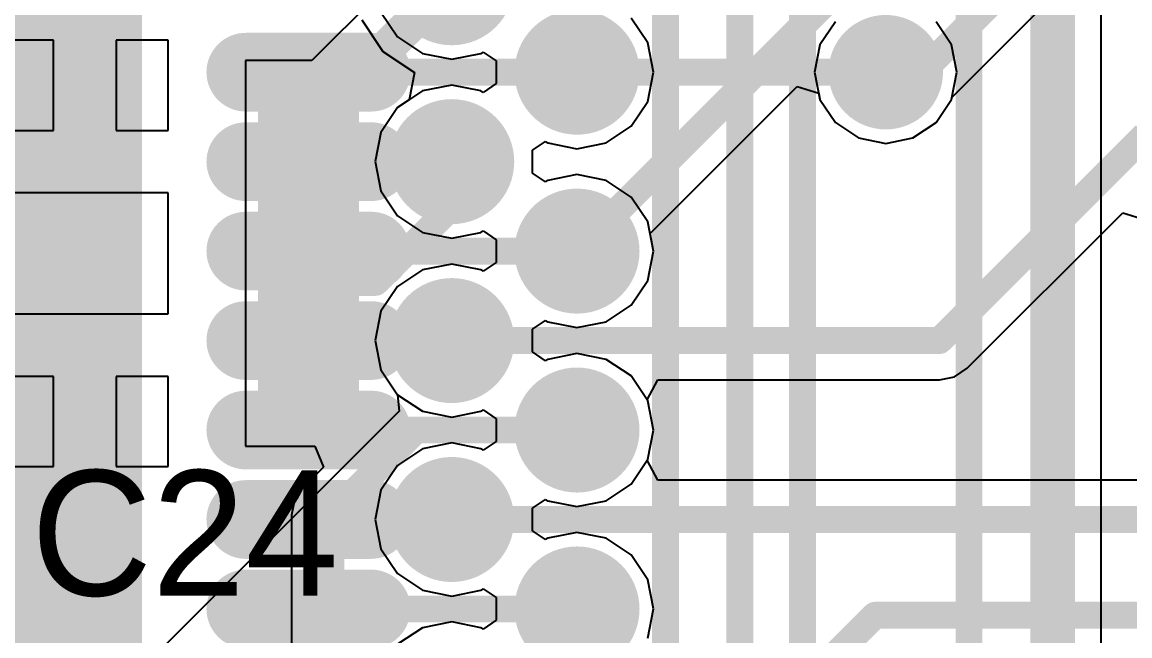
# Model space of a CAD drawing. Header units: millimetres. Extents: x 73 to 190, y 73 to 267.
# Drawn here: x 105.9 to 112.09, y 102.6 to 106.03 of the extents above; entities that cross this region are included whole.
import ezdxf

# ---------------------------------------------------------------- set-up
doc = ezdxf.new("R2010")
doc.units = ezdxf.units.MM
for name, color, linetype in [('BottomLayer', 5, 'Continuous'), ('BottomPaste', 16, 'Continuous'), ('BottomSolder', 6, 'Continuous'), ('DrillDrawing', 1, 'Continuous'), ('MidLayer1', 16, 'Continuous'), ('MidLayer2', 76, 'Continuous'), ('MultiLayer', 9, 'Continuous'), ('TopLayer', 1, 'Continuous'), ('TopOverlay', 2, 'Continuous'), ('TopPaste', 8, 'Continuous'), ('TopSolder', 216, 'Continuous'), ('ViaHoleLayer', 16, 'Continuous')]:
    doc.layers.add(name, color=color, linetype=linetype)

msp = doc.modelspace()

# ---------------------------------------------------------------- linework, layer by layer
at = {"layer": 'BottomLayer'}
for p, q in [((111.09467494, 105.60941794), (111.89062458, 106.40536758)), ((109.40808954, 104.84810374), (110.22922836, 105.66924002)), ((110.22922836, 105.66924002), (110.35075974, 105.63237446)), ((110.35075974, 105.63237446), (110.35763044, 105.59783554)), ((110.35763044, 105.59783554), (110.44382788, 105.46883148)), ((111.00617372, 105.46883148), (111.09237116, 105.59783554)), ((111.09237116, 105.59783554), (111.09467494, 105.60941794)), ((110.44382788, 105.46883148), (110.57283194, 105.38263404)), ((110.87716966, 105.38263404), (111.00617372, 105.46883148)), ((110.57283194, 105.38263404), (110.7250008, 105.35236486)), ((110.7250008, 105.35236486), (110.87716966, 105.38263404)), ((109.42760182, 104.7500064), (109.40808954, 104.84810374)), ((109.39505172, 104.58636436), (109.42760182, 104.7500064)), ((109.30235696, 104.44763464), (109.39505172, 104.58636436)), ((109.16362724, 104.35493988), (109.30235696, 104.44763464)), ((108.75137508, 104.31351502), (108.82485728, 104.36261576)), ((108.82485728, 104.36261576), (108.83634316, 104.35493988)), ((108.83634316, 104.35493988), (108.9999852, 104.32238978)), ((108.9999852, 104.32238978), (109.16362724, 104.35493988)), ((108.75137508, 104.18651502), (108.75137508, 104.31351502)), ((108.82486744, 104.1374092), (108.75137508, 104.18651502)), ((108.9999852, 104.17762502), (108.83634316, 104.14507492)), ((109.16362724, 104.14507492), (108.9999852, 104.17762502)), ((108.83634316, 104.14507492), (108.82486744, 104.1374092)), ((109.30235696, 104.05238016), (109.16362724, 104.14507492)), ((109.39505172, 103.91365044), (109.30235696, 104.05238016)), ((109.42760182, 103.7500084), (109.39505172, 103.91365044)), ((109.39505172, 103.58636636), (109.42760182, 103.7500084)), ((109.30235696, 103.44763664), (109.39505172, 103.58636636)), ((109.16362724, 103.35494188), (109.30235696, 103.44763664)), ((108.75137508, 103.31350178), (108.82486744, 103.3626076)), ((108.82486744, 103.3626076), (108.83634316, 103.35494188)), ((108.83634316, 103.35494188), (108.9999852, 103.32239178)), ((108.9999852, 103.32239178), (109.16362724, 103.35494188)), ((108.75137508, 103.18650178), (108.75137508, 103.31350178)), ((108.82485728, 103.13740104), (108.75137508, 103.18650178)), ((108.9999852, 103.17762702), (108.83634316, 103.14507692)), ((109.16362724, 103.14507692), (108.9999852, 103.17762702)), ((108.83634316, 103.14507692), (108.82485728, 103.13740104)), ((109.30235696, 103.05238216), (109.16362724, 103.14507692)), ((109.39505172, 102.91365244), (109.30235696, 103.05238216)), ((109.42760182, 102.7500104), (109.39505172, 102.91365244)), ((109.39505172, 102.58636836), (109.42760182, 102.7500104))]:
    msp.add_line(p, q, dxfattribs=at)
for points, const_width in [([(108.9999852, 104.7500064), (111.1645732, 106.9145944)], 0.1499997), ([(110.9252544, 105.7500044), (111.7998272, 106.6245772)], 0.1499997), ([(107.1500016, 105.75000186), (107.8500002, 105.75000186)], 0.2999994), ([(107.5000136, 105.7500044), (108.9999852, 105.7500044)], 0.1499997), ([(110.7250008, 105.7500044), (110.9252544, 105.7500044)], 0.1499997), ([(107.1500016, 105.25000286), (107.8500002, 105.25000286)], 0.2999994), ([(107.5000136, 105.24998), (108.300012, 105.24998)], 0.1999996), ([(107.1500016, 104.75000386), (107.8500002, 104.75000386)], 0.2999994), ([(107.5000136, 104.7500064), (108.9999852, 104.7500064)], 0.1499997), ([(107.1500016, 104.25000486), (107.8500002, 104.25000486)], 0.2999994), ([(107.5000136, 104.249982), (108.300012, 104.249982)], 0.1999996), ([(107.1500016, 103.75000586), (107.8500002, 103.75000586)], 0.2999994), ([(107.5000009, 103.75000586), (107.50000344, 103.7500084)], 0.1499997), ([(107.50000344, 103.7500084), (108.9999852, 103.7500084)], 0.1499997), ([(107.1500016, 103.25000686), (107.8500002, 103.25000686)], 0.2999994), ([(107.5000136, 103.249984), (108.300012, 103.249984)], 0.1999996), ([(107.1500016, 102.75000786), (107.8500002, 102.75000786)], 0.2999994), ([(107.5000136, 102.7500104), (108.9999852, 102.7500104)], 0.1499997)]:
    msp.add_lwpolyline(points, dxfattribs=dict(at, const_width=const_width))
for points, const_width in [([(108.160312, 106.249978, 1), (108.439712, 106.249978, 1)], 0.2794), ([(108.8602852, 105.7500044, 1), (109.1396852, 105.7500044, 1)], 0.2794), ([(110.60000232, 105.7500044, 1), (110.84999928, 105.7500044, 1)], 0.2499995), ([(107.07500302, 105.75000186, 1), (107.22500018, 105.75000186, 1)], 0.1499997), ([(107.77500162, 105.75000186, 1), (107.92499878, 105.75000186, 1)], 0.1499997), ([(107.46251304, 105.7500044, 1), (107.53751416, 105.7500044, 1)], 0.07499858), ([(108.96248464, 105.7500044, 1), (109.03748576, 105.7500044, 1)], 0.07499858), ([(110.68750024, 105.7500044, 1), (110.76250136, 105.7500044, 1)], 0.07499858), ([(110.88775384, 105.7500044, 1), (110.96275496, 105.7500044, 1)], 0.07499858), ([(110.88775384, 105.7500044, 1), (110.96275496, 105.7500044, 1)], 0.07499858), ([(108.160312, 105.24998, 1), (108.439712, 105.24998, 1)], 0.2794), ([(107.07500302, 105.25000286, 1), (107.22500018, 105.25000286, 1)], 0.1499997), ([(107.77500162, 105.25000286, 1), (107.92499878, 105.25000286, 1)], 0.1499997), ([(107.4500137, 105.24998, 1), (107.5500135, 105.24998, 1)], 0.0999998), ([(108.2500121, 105.24998, 1), (108.3500119, 105.24998, 1)], 0.0999998), ([(108.8602852, 104.7500064, 1), (109.1396852, 104.7500064, 1)], 0.2794), ([(107.07500302, 104.75000386, 1), (107.22500018, 104.75000386, 1)], 0.1499997), ([(107.77500162, 104.75000386, 1), (107.92499878, 104.75000386, 1)], 0.1499997), ([(107.46251304, 104.7500064, 1), (107.53751416, 104.7500064, 1)], 0.07499858), ([(108.96248464, 104.7500064, 1), (109.03748576, 104.7500064, 1)], 0.07499858), ([(108.96248464, 104.7500064, 1), (109.03748576, 104.7500064, 1)], 0.07499858), ([(108.160312, 104.249982, 1), (108.439712, 104.249982, 1)], 0.2794), ([(107.07500302, 104.25000486, 1), (107.22500018, 104.25000486, 1)], 0.1499997), ([(107.77500162, 104.25000486, 1), (107.92499878, 104.25000486, 1)], 0.1499997), ([(107.4500137, 104.249982, 1), (107.5500135, 104.249982, 1)], 0.0999998), ([(108.2500121, 104.249982, 1), (108.3500119, 104.249982, 1)], 0.0999998), ([(108.8602852, 103.7500084, 1), (109.1396852, 103.7500084, 1)], 0.2794), ([(107.07500302, 103.75000586, 1), (107.22500018, 103.75000586, 1)], 0.1499997), ([(107.77500162, 103.75000586, 1), (107.92499878, 103.75000586, 1)], 0.1499997), ([(107.46250034, 103.75000586, 1), (107.53750146, 103.75000586, 1)], 0.07499858), ([(107.46250288, 103.7500084, 1), (107.537504, 103.7500084, 1)], 0.07499858), ([(107.46250288, 103.7500084, 1), (107.537504, 103.7500084, 1)], 0.07499858), ([(108.96248464, 103.7500084, 1), (109.03748576, 103.7500084, 1)], 0.07499858), ([(108.160312, 103.2500348, 1), (108.439712, 103.2500348, 1)], 0.2794), ([(107.07500302, 103.25000686, 1), (107.22500018, 103.25000686, 1)], 0.1499997), ([(107.4500137, 103.249984, 1), (107.5500135, 103.249984, 1)], 0.0999998), ([(107.77500162, 103.25000686, 1), (107.92499878, 103.25000686, 1)], 0.1499997), ([(108.2500121, 103.249984, 1), (108.3500119, 103.249984, 1)], 0.0999998), ([(108.8602852, 102.7500104, 1), (109.1396852, 102.7500104, 1)], 0.2794), ([(107.07500302, 102.75000786, 1), (107.22500018, 102.75000786, 1)], 0.1499997), ([(107.77500162, 102.75000786, 1), (107.92499878, 102.75000786, 1)], 0.1499997), ([(107.46251304, 102.7500104, 1), (107.53751416, 102.7500104, 1)], 0.07499858), ([(108.96248464, 102.7500104, 1), (109.03748576, 102.7500104, 1)], 0.07499858)]:
    msp.add_lwpolyline(points, format="xyb", close=True, dxfattribs=dict(at, const_width=const_width))
msp.add_solid([(106.50000036, 101.50000274), (106.50000036, 108.50000398), (99.49999912, 101.50000274), (99.49999912, 108.50000398)], dxfattribs=at)
at = {"layer": 'BottomPaste', "const_width": 0.1999996}
for points in [[(107.1500016, 105.75000186), (107.8500002, 105.75000186)], [(107.1500016, 105.25000286), (107.8500002, 105.25000286)], [(107.1500016, 104.75000386), (107.8500002, 104.75000386)], [(107.1500016, 104.25000486), (107.8500002, 104.25000486)], [(107.1500016, 103.75000586), (107.8500002, 103.75000586)], [(107.1500016, 103.25000686), (107.8500002, 103.25000686)], [(107.1500016, 102.75000786), (107.8500002, 102.75000786)]]:
    msp.add_lwpolyline(points, dxfattribs=at)
at = {"layer": 'BottomPaste', "const_width": 0.0999998}
for points in [[(107.1000017, 105.75000186, 1), (107.2000015, 105.75000186, 1)], [(107.8000003, 105.75000186, 1), (107.9000001, 105.75000186, 1)], [(107.1000017, 105.25000286, 1), (107.2000015, 105.25000286, 1)], [(107.8000003, 105.25000286, 1), (107.9000001, 105.25000286, 1)], [(107.1000017, 104.75000386, 1), (107.2000015, 104.75000386, 1)], [(107.8000003, 104.75000386, 1), (107.9000001, 104.75000386, 1)], [(107.1000017, 104.25000486, 1), (107.2000015, 104.25000486, 1)], [(107.8000003, 104.25000486, 1), (107.9000001, 104.25000486, 1)], [(107.1000017, 103.75000586, 1), (107.2000015, 103.75000586, 1)], [(107.8000003, 103.75000586, 1), (107.9000001, 103.75000586, 1)], [(107.1000017, 103.25000686, 1), (107.2000015, 103.25000686, 1)], [(107.8000003, 103.25000686, 1), (107.9000001, 103.25000686, 1)], [(107.1000017, 102.75000786, 1), (107.2000015, 102.75000786, 1)], [(107.8000003, 102.75000786, 1), (107.9000001, 102.75000786, 1)]]:
    msp.add_lwpolyline(points, format="xyb", close=True, dxfattribs=at)
at = {"layer": 'BottomPaste'}
for points in [[(106.0002452, 105.5001065), (106.0002452, 108.00010658), (103.50024512, 105.5001065), (103.50024512, 108.00010658)], [(106.0002452, 102.00010842), (106.0002452, 104.5001085), (103.50024512, 102.00010842), (103.50024512, 104.5001085)]]:
    msp.add_solid(points, dxfattribs=at)
at = {"layer": 'BottomSolder'}
for points, const_width in [([(108.12531334, 106.249978, 1), (108.47471066, 106.249978, 1)], 0.34939986), ([(108.82528654, 105.7500044, 1), (109.17468386, 105.7500044, 1)], 0.34939986), ([(110.56500112, 105.7500044, 1), (110.88500048, 105.7500044, 1)], 0.31999936), ([(107.04000182, 105.75000186, 1), (107.26000138, 105.75000186, 1)], 0.21999956), ([(107.74000042, 105.75000186, 1), (107.95999998, 105.75000186, 1)], 0.21999956), ([(108.12531334, 105.24998, 1), (108.47471066, 105.24998, 1)], 0.34939986), ([(107.04000182, 105.25000286, 1), (107.26000138, 105.25000286, 1)], 0.21999956), ([(107.74000042, 105.25000286, 1), (107.95999998, 105.25000286, 1)], 0.21999956), ([(108.82528654, 104.7500064, 1), (109.17468386, 104.7500064, 1)], 0.34939986), ([(107.04000182, 104.75000386, 1), (107.26000138, 104.75000386, 1)], 0.21999956), ([(107.74000042, 104.75000386, 1), (107.95999998, 104.75000386, 1)], 0.21999956), ([(108.12531334, 104.249982, 1), (108.47471066, 104.249982, 1)], 0.34939986), ([(107.04000182, 104.25000486, 1), (107.26000138, 104.25000486, 1)], 0.21999956), ([(107.74000042, 104.25000486, 1), (107.95999998, 104.25000486, 1)], 0.21999956), ([(108.82528654, 103.7500084, 1), (109.17468386, 103.7500084, 1)], 0.34939986), ([(107.04000182, 103.75000586, 1), (107.26000138, 103.75000586, 1)], 0.21999956), ([(107.74000042, 103.75000586, 1), (107.95999998, 103.75000586, 1)], 0.21999956), ([(108.12531334, 103.2500348, 1), (108.47471066, 103.2500348, 1)], 0.34939986), ([(107.04000182, 103.25000686, 1), (107.26000138, 103.25000686, 1)], 0.21999956), ([(107.74000042, 103.25000686, 1), (107.95999998, 103.25000686, 1)], 0.21999956), ([(108.82528654, 102.7500104, 1), (109.17468386, 102.7500104, 1)], 0.34939986), ([(107.04000182, 102.75000786, 1), (107.26000138, 102.75000786, 1)], 0.21999956), ([(107.74000042, 102.75000786, 1), (107.95999998, 102.75000786, 1)], 0.21999956)]:
    msp.add_lwpolyline(points, format="xyb", close=True, dxfattribs=dict(at, const_width=const_width))
at = {"layer": 'BottomSolder', "const_width": 0.43999912}
for points in [[(107.1500016, 105.75000186), (107.8500002, 105.75000186)], [(107.1500016, 105.25000286), (107.8500002, 105.25000286)], [(107.1500016, 104.75000386), (107.8500002, 104.75000386)], [(107.1500016, 104.25000486), (107.8500002, 104.25000486)], [(107.1500016, 103.75000586), (107.8500002, 103.75000586)], [(107.1500016, 103.25000686), (107.8500002, 103.25000686)], [(107.1500016, 102.75000786), (107.8500002, 102.75000786)]]:
    msp.add_lwpolyline(points, dxfattribs=at)
at = {"layer": 'BottomSolder'}
msp.add_solid([(106.57000022, 101.43000288), (106.57000022, 108.57000384), (99.42999925999999, 101.43000288), (99.42999925999999, 108.57000384)], dxfattribs=at)
at = {"layer": 'DrillDrawing'}
for points, const_width in [([(108.9237852, 105.7500044, 1), (109.0761852, 105.7500044, 1)], 0.1524), ([(110.6750009, 105.7500044, 1), (110.7750007, 105.7500044, 1)], 0.0999998), ([(108.223812, 105.24998, 1), (108.376212, 105.24998, 1)], 0.1524), ([(108.9237852, 104.7500064, 1), (109.0761852, 104.7500064, 1)], 0.1524), ([(108.223812, 104.249982, 1), (108.376212, 104.249982, 1)], 0.1524), ([(108.9237852, 103.7500084, 1), (109.0761852, 103.7500084, 1)], 0.1524), ([(108.223812, 103.2500348, 1), (108.376212, 103.2500348, 1)], 0.1524), ([(108.9237852, 102.7500104, 1), (109.0761852, 102.7500104, 1)], 0.1524)]:
    msp.add_lwpolyline(points, format="xyb", close=True, dxfattribs=dict(at, const_width=const_width))
at = {"layer": 'MidLayer1'}
for p, q in [((107.90494548, 106.08633596), (107.99764024, 105.94760624)), ((109.39505172, 105.91364644), (109.30235696, 106.05237616)), ((110.44382788, 106.03117732), (110.35763044, 105.90217326)), ((111.09237116, 105.90217326), (111.00617372, 106.03117732)), ((107.99764024, 105.94760624), (108.13636996, 105.85491148)), ((109.42760182, 105.7500044), (109.39505172, 105.91364644)), ((110.35763044, 105.90217326), (110.32736126, 105.7500044)), ((111.12264034, 105.7500044), (111.09237116, 105.90217326)), ((108.13636996, 105.85491148), (108.300012, 105.82236138)), ((108.300012, 105.82236138), (108.46365404, 105.85491148)), ((108.46365404, 105.85491148), (108.47512976, 105.8625772)), ((108.47512976, 105.8625772), (108.54862212, 105.81347138)), ((108.54862212, 105.81347138), (108.54862212, 105.68647138)), ((109.39505172, 105.58636236), (109.42760182, 105.7500044)), ((110.32736126, 105.7500044), (110.35763044, 105.59783554)), ((111.09237116, 105.59783554), (111.12264034, 105.7500044)), ((108.13636996, 105.64504652), (107.99764024, 105.55235176)), ((108.300012, 105.67759662), (108.13636996, 105.64504652)), ((108.46365404, 105.64504652), (108.300012, 105.67759662)), ((108.47513992, 105.63737064), (108.46365404, 105.64504652)), ((108.54862212, 105.68647138), (108.47513992, 105.63737064)), ((109.30235696, 105.44763264), (109.39505172, 105.58636236)), ((110.35763044, 105.59783554), (110.44382788, 105.46883148)), ((111.00617372, 105.46883148), (111.09237116, 105.59783554)), ((107.99764024, 105.55235176), (107.90494548, 105.41362204)), ((110.44382788, 105.46883148), (110.57283194, 105.38263404)), ((110.87716966, 105.38263404), (111.00617372, 105.46883148)), ((107.90494548, 105.41362204), (107.87239538, 105.24998)), ((109.16362724, 105.35493788), (109.30235696, 105.44763264)), ((108.75137508, 105.31351302), (108.82485728, 105.36261376)), ((108.82485728, 105.36261376), (108.83634316, 105.35493788)), ((108.83634316, 105.35493788), (108.9999852, 105.32238778)), ((108.9999852, 105.32238778), (109.16362724, 105.35493788)), ((110.57283194, 105.38263404), (110.7250008, 105.35236486)), ((110.7250008, 105.35236486), (110.87716966, 105.38263404)), ((108.75137508, 105.18651302), (108.75137508, 105.31351302)), ((107.87239538, 105.24998), (107.90494548, 105.08633796)), ((108.82486744, 105.1374072), (108.75137508, 105.18651302)), ((108.83634316, 105.14507292), (108.82486744, 105.1374072)), ((108.9999852, 105.17762302), (108.83634316, 105.14507292)), ((109.16362724, 105.14507292), (108.9999852, 105.17762302)), ((109.30235696, 105.05237816), (109.16362724, 105.14507292)), ((107.90494548, 105.08633796), (107.99764024, 104.94760824)), ((109.39505172, 104.91364844), (109.30235696, 105.05237816)), ((107.99764024, 104.94760824), (108.13636996, 104.85491348)), ((109.42760182, 104.7500064), (109.39505172, 104.91364844)), ((108.13636996, 104.85491348), (108.300012, 104.82236338)), ((108.300012, 104.82236338), (108.46365404, 104.85491348)), ((108.46365404, 104.85491348), (108.47512976, 104.8625792)), ((108.47512976, 104.8625792), (108.54862212, 104.81347338)), ((108.54862212, 104.81347338), (108.54862212, 104.68647338)), ((109.39505172, 104.58636436), (109.42760182, 104.7500064)), ((108.300012, 104.67759862), (108.13636996, 104.64504852)), ((108.46365404, 104.64504852), (108.300012, 104.67759862)), ((108.54862212, 104.68647338), (108.47513992, 104.63737264)), ((108.13636996, 104.64504852), (107.99764024, 104.55235376)), ((108.47513992, 104.63737264), (108.46365404, 104.64504852)), ((109.30235696, 104.44763464), (109.39505172, 104.58636436)), ((107.99764024, 104.55235376), (107.90494548, 104.41362404)), ((107.90494548, 104.41362404), (107.87239538, 104.249982)), ((109.16362724, 104.35493988), (109.30235696, 104.44763464)), ((108.75137508, 104.31351502), (108.82485728, 104.36261576)), ((108.82485728, 104.36261576), (108.83634316, 104.35493988)), ((108.83634316, 104.35493988), (108.9999852, 104.32238978)), ((108.9999852, 104.32238978), (109.16362724, 104.35493988)), ((108.75137508, 104.18651502), (108.75137508, 104.31351502)), ((107.87239538, 104.249982), (107.90494548, 104.08633996)), ((108.82486744, 104.1374092), (108.75137508, 104.18651502)), ((108.9999852, 104.17762502), (108.83634316, 104.14507492)), ((109.16362724, 104.14507492), (108.9999852, 104.17762502)), ((108.83634316, 104.14507492), (108.82486744, 104.1374092)), ((109.30235696, 104.05238016), (109.16362724, 104.14507492)), ((107.90494548, 104.08633996), (107.99764024, 103.94761024)), ((109.39505172, 103.91365044), (109.30235696, 104.05238016)), ((107.99764024, 103.94761024), (108.13636996, 103.85491548)), ((109.42760182, 103.7500084), (109.39505172, 103.91365044)), ((108.13636996, 103.85491548), (108.300012, 103.82236538)), ((108.300012, 103.82236538), (108.46365404, 103.85491548)), ((108.46365404, 103.85491548), (108.47512976, 103.8625812)), ((108.47512976, 103.8625812), (108.54857132, 103.8135084)), ((108.54857132, 103.8135084), (108.54857132, 103.6865084)), ((109.39505172, 103.58636636), (109.42760182, 103.7500084)), ((108.300012, 103.67765142), (108.13636996, 103.64510132)), ((108.46365404, 103.64510132), (108.300012, 103.67765142)), ((108.54857132, 103.6865084), (108.47512976, 103.6374356)), ((108.13636996, 103.64510132), (107.99764024, 103.55240656)), ((108.47512976, 103.6374356), (108.46365404, 103.64510132)), ((107.99764024, 103.55240656), (107.90494548, 103.41367684)), ((109.30235696, 103.44763664), (109.39505172, 103.58636636)), ((107.90494548, 103.41367684), (107.87239538, 103.2500348)), ((109.16362724, 103.35494188), (109.30235696, 103.44763664)), ((108.75137508, 103.31350178), (108.82486744, 103.3626076)), ((108.82486744, 103.3626076), (108.83634316, 103.35494188)), ((108.83634316, 103.35494188), (108.9999852, 103.32239178)), ((108.9999852, 103.32239178), (109.16362724, 103.35494188)), ((108.75137508, 103.18650178), (108.75137508, 103.31350178)), ((107.87239538, 103.2500348), (107.90494548, 103.08639276)), ((108.82485728, 103.13740104), (108.75137508, 103.18650178)), ((108.9999852, 103.17762702), (108.83634316, 103.14507692)), ((109.16362724, 103.14507692), (108.9999852, 103.17762702)), ((108.83634316, 103.14507692), (108.82485728, 103.13740104)), ((109.30235696, 103.05238216), (109.16362724, 103.14507692)), ((107.90494548, 103.08639276), (107.99764024, 102.94766304)), ((109.39505172, 102.91365244), (109.30235696, 103.05238216)), ((107.99764024, 102.94766304), (108.13636996, 102.85496828)), ((108.13636996, 102.85496828), (108.300012, 102.82241818)), ((108.300012, 102.82241818), (108.46365404, 102.85496828)), ((108.46365404, 102.85496828), (108.47513992, 102.86264416)), ((108.47513992, 102.86264416), (108.54867038, 102.8135104)), ((109.42760182, 102.7500104), (109.39505172, 102.91365244)), ((108.54867038, 102.8135104), (108.54867038, 102.6865104)), ((109.39505172, 102.58636836), (109.42760182, 102.7500104)), ((108.300012, 102.67760262), (108.13636996, 102.64505252)), ((108.46365404, 102.64505252), (108.300012, 102.67760262)), ((108.54867038, 102.6865104), (108.47513992, 102.63737664)), ((108.13636996, 102.64505252), (107.99764024, 102.55235776)), ((108.47513992, 102.63737664), (108.46365404, 102.64505252))]:
    msp.add_line(p, q, dxfattribs=at)
for points, const_width in [([(108.160312, 106.249978, 1), (108.439712, 106.249978, 1)], 0.2794), ([(108.8602852, 105.7500044, 1), (109.1396852, 105.7500044, 1)], 0.2794), ([(110.60000232, 105.7500044, 1), (110.84999928, 105.7500044, 1)], 0.2499995), ([(108.160312, 105.24998, 1), (108.439712, 105.24998, 1)], 0.2794), ([(108.8602852, 104.7500064, 1), (109.1396852, 104.7500064, 1)], 0.2794), ([(108.160312, 104.249982, 1), (108.439712, 104.249982, 1)], 0.2794), ([(108.8602852, 103.7500084, 1), (109.1396852, 103.7500084, 1)], 0.2794), ([(108.160312, 103.2500348, 1), (108.439712, 103.2500348, 1)], 0.2794), ([(108.8602852, 102.7500104, 1), (109.1396852, 102.7500104, 1)], 0.2794)]:
    msp.add_lwpolyline(points, format="xyb", close=True, dxfattribs=dict(at, const_width=const_width))
at = {"layer": 'MidLayer2'}
for p, q in [((111.92819118, 99.01392186), (111.92819118, 107.77498638)), ((107.79755936, 106.04185548), (107.91545346, 105.86541946)), ((107.91545346, 105.86541946), (108.09188694, 105.74752536)), ((108.09188694, 105.74752536), (108.06156188, 105.59506186)), ((108.06156188, 105.59506186), (107.99764024, 105.55235176)), ((107.99764024, 105.55235176), (107.90494548, 105.41362204)), ((107.90494548, 105.41362204), (107.87239538, 105.24998)), ((107.87239538, 105.24998), (107.90494548, 105.08633796)), ((107.90494548, 105.08633796), (107.99764024, 104.94760824)), ((107.99764024, 104.94760824), (108.13636996, 104.85491348)), ((108.13636996, 104.85491348), (108.300012, 104.82236338)), ((108.300012, 104.82236338), (108.46365404, 104.85491348)), ((108.46365404, 104.85491348), (108.47512976, 104.8625792)), ((108.47512976, 104.8625792), (108.54862212, 104.81347338)), ((108.54862212, 104.81347338), (108.54862212, 104.68647338)), ((108.300012, 104.67759862), (108.13636996, 104.64504852)), ((108.46365404, 104.64504852), (108.300012, 104.67759862)), ((108.54862212, 104.68647338), (108.47513992, 104.63737264)), ((108.13636996, 104.64504852), (107.99764024, 104.55235376)), ((108.47513992, 104.63737264), (108.46365404, 104.64504852)), ((107.99764024, 104.55235376), (107.90494548, 104.41362404)), ((107.90494548, 104.41362404), (107.87239538, 104.249982)), ((107.87239538, 104.249982), (107.90494548, 104.08633996)), ((107.90494548, 104.08633996), (107.9976377, 103.94761278)), ((107.9976377, 103.94761278), (108.00664454, 103.85627946)), ((108.00664454, 103.85627946), (104.27475462, 100.12271822))]:
    msp.add_line(p, q, dxfattribs=at)
for points, const_width in [([(111.65800122, 98.90200438), (111.65800122, 107.77498638)], 0.2499995), ([(111.19000114, 98.14000184), (111.19000114, 107.40999854)], 0.1499997), ([(109.49438604, 100.94438536), (109.49438604, 107.25559956)], 0.1499997), ([(109.91000116, 99.67740542), (109.91000116, 106.68484378)], 0.1499997), ([(110.26000046, 99.53243237999999), (110.26000046, 106.33499942)], 0.1499997)]:
    msp.add_lwpolyline(points, dxfattribs=dict(at, const_width=const_width))
for points, const_width in [([(108.160312, 106.249978, 1), (108.439712, 106.249978, 1)], 0.2794), ([(108.8602852, 105.7500044, 1), (109.1396852, 105.7500044, 1)], 0.2794), ([(110.60000232, 105.7500044, 1), (110.84999928, 105.7500044, 1)], 0.2499995), ([(108.160312, 105.24998, 1), (108.439712, 105.24998, 1)], 0.2794), ([(108.8602852, 104.7500064, 1), (109.1396852, 104.7500064, 1)], 0.2794), ([(108.160312, 104.249982, 1), (108.439712, 104.249982, 1)], 0.2794), ([(108.8602852, 103.7500084, 1), (109.1396852, 103.7500084, 1)], 0.2794), ([(108.160312, 103.2500348, 1), (108.439712, 103.2500348, 1)], 0.2794), ([(108.8602852, 102.7500104, 1), (109.1396852, 102.7500104, 1)], 0.2794)]:
    msp.add_lwpolyline(points, format="xyb", close=True, dxfattribs=dict(at, const_width=const_width))
at = {"layer": 'MultiLayer'}
for points, const_width in [([(108.160312, 106.249978, 1), (108.439712, 106.249978, 1)], 0.2794), ([(108.8602852, 105.7500044, 1), (109.1396852, 105.7500044, 1)], 0.2794), ([(110.60000232, 105.7500044, 1), (110.84999928, 105.7500044, 1)], 0.2499995), ([(108.160312, 105.24998, 1), (108.439712, 105.24998, 1)], 0.2794), ([(108.8602852, 104.7500064, 1), (109.1396852, 104.7500064, 1)], 0.2794), ([(108.160312, 104.249982, 1), (108.439712, 104.249982, 1)], 0.2794), ([(108.8602852, 103.7500084, 1), (109.1396852, 103.7500084, 1)], 0.2794), ([(108.160312, 103.2500348, 1), (108.439712, 103.2500348, 1)], 0.2794), ([(108.8602852, 102.7500104, 1), (109.1396852, 102.7500104, 1)], 0.2794)]:
    msp.add_lwpolyline(points, format="xyb", close=True, dxfattribs=dict(at, const_width=const_width))
at = {"layer": 'TopLayer'}
for p, q in [((107.88592342, 106.18196442), (107.51896708, 105.81503094)), ((106.07497962, 105.92903122), (105.78347906, 105.92903122)), ((106.07497962, 105.42502918), (106.07497962, 105.92903122)), ((106.71647694, 105.92903122), (106.42497638, 105.92903122)), ((106.42497638, 105.92903122), (106.42497638, 105.42502918)), ((106.71647694, 105.42502918), (106.71647694, 105.92903122)), ((107.51896708, 105.81503094), (107.14746414, 105.81503094)), ((107.14746414, 105.81503094), (107.14746414, 104.68503066)), ((105.78347906, 105.42502918), (106.07497962, 105.42502918)), ((106.42497638, 105.42502918), (106.71647694, 105.42502918)), ((106.71647694, 105.07503242), (105.78347906, 105.07503242)), ((106.71647694, 104.57103038), (106.71647694, 105.07503242)), ((111.17998592, 104.0949785), (112.04899104, 104.96398108)), ((112.04899104, 104.96398108), (112.17052242, 104.92711298)), ((107.14746414, 104.68503066), (107.14751494, 104.68503066)), ((107.14751494, 104.68503066), (107.14751494, 103.65998826)), ((106.71647694, 104.39998678), (106.71647694, 104.57103038)), ((105.78347906, 104.39998678), (106.71647694, 104.39998678)), ((111.108871, 104.04745764), (111.17998592, 104.0949785)), ((106.07497962, 104.04999002), (105.78347906, 104.04999002)), ((106.07497962, 103.54598798), (106.07497962, 104.04999002)), ((106.71647694, 104.04999002), (106.42497638, 104.04999002)), ((106.42497638, 104.04999002), (106.42497638, 103.54598798)), ((106.71647694, 103.54598798), (106.71647694, 104.04999002)), ((109.39163288, 103.91876854), (109.45150068, 104.03077238)), ((109.45150068, 104.03077238), (111.02498242, 104.03077238)), ((111.02498242, 104.03077238), (111.108871, 104.04745764)), ((109.39505172, 103.91365044), (109.39163288, 103.91876854)), ((109.42760182, 103.7500084), (109.39505172, 103.91365044)), ((109.39505172, 103.58636636), (109.42760182, 103.7500084)), ((107.14751494, 103.65998826), (107.5348243, 103.65998826)), ((107.5348243, 103.65998826), (107.58342212, 103.54265296)), ((105.78347906, 103.54598798), (106.07497962, 103.54598798)), ((106.42497638, 103.54598798), (106.71647694, 103.54598798)), ((107.58342212, 103.54265296), (107.46998572, 103.42922926)), ((109.39163288, 103.58124826), (109.39505172, 103.58636636)), ((109.45150068, 103.46924442), (109.39163288, 103.58124826)), ((107.4699781, 103.4292191), (107.45444092, 103.40596794)), ((107.46998064, 103.4292191), (107.4699781, 103.4292191)), ((107.46998572, 103.42922926), (107.46998064, 103.4292191)), ((114.4274445, 103.46924442), (109.45150068, 103.46924442)), ((107.42245724, 103.35810418), (107.40577198, 103.2742156)), ((107.42246232, 103.3581118), (107.42245724, 103.35810418)), ((107.45444092, 103.40596794), (107.42246232, 103.35811434)), ((107.42246232, 103.35811434), (107.42246232, 103.3581118)), ((107.40577198, 103.2742156), (107.40577198, 100.77256452))]:
    msp.add_line(p, q, dxfattribs=at)
for points, const_width in [([(108.160312, 106.249978, 1), (108.439712, 106.249978, 1)], 0.2794), ([(108.8602852, 105.7500044, 1), (109.1396852, 105.7500044, 1)], 0.2794), ([(110.60000232, 105.7500044, 1), (110.84999928, 105.7500044, 1)], 0.2499995), ([(108.96248464, 105.7500044, 1), (109.03748576, 105.7500044, 1)], 0.07499858), ([(110.68750024, 105.7500044, 1), (110.76250136, 105.7500044, 1)], 0.07499858), ([(107.4499629, 105.4499796, 1), (107.5499627, 105.4499796, 1)], 0.0999998), ([(107.4499629, 105.4499796, 1), (107.5499627, 105.4499796, 1)], 0.0999998), ([(108.160312, 105.24998, 1), (108.439712, 105.24998, 1)], 0.2794), ([(107.4499629, 105.2500308, 1), (107.5499627, 105.2500308, 1)], 0.0999998), ([(108.26251144, 105.24998, 1), (108.33751256, 105.24998, 1)], 0.07499858), ([(108.26251144, 104.9999932, 1), (108.33751256, 104.9999932, 1)], 0.07499858), ([(108.26251144, 104.9999932, 1), (108.33751256, 104.9999932, 1)], 0.07499858), ([(108.8602852, 104.7500064, 1), (109.1396852, 104.7500064, 1)], 0.2794), ([(107.46251304, 104.5750004, 1), (107.53751416, 104.5750004, 1)], 0.07499858), ([(107.83751864, 104.5750004, 1), (107.91251976, 104.5750004, 1)], 0.07499858), ([(107.83751864, 104.5750004, 1), (107.91251976, 104.5750004, 1)], 0.07499858), ([(108.160312, 104.249982, 1), (108.439712, 104.249982, 1)], 0.2794), ([(108.26251144, 104.249982, 1), (108.33751256, 104.249982, 1)], 0.07499858), ([(110.98748186, 104.249982, 1), (111.06248298, 104.249982, 1)], 0.07499858), ([(110.98748186, 104.249982, 1), (111.06248298, 104.249982, 1)], 0.07499858), ([(108.8602852, 103.7500084, 1), (109.1396852, 103.7500084, 1)], 0.2794), ([(108.06332464, 103.7500084, 1), (108.13832576, 103.7500084, 1)], 0.07499858), ([(108.06332464, 103.7500084, 1), (108.13832576, 103.7500084, 1)], 0.07499858), ([(108.96248464, 103.7500084, 1), (109.03748576, 103.7500084, 1)], 0.07499858), ([(108.160312, 103.2500348, 1), (108.439712, 103.2500348, 1)], 0.2794), ([(107.58748104, 103.2742156, 1), (107.66248216, 103.2742156, 1)], 0.07499858), ([(107.58748104, 103.2742156, 1), (107.66248216, 103.2742156, 1)], 0.07499858), ([(108.26251144, 103.2500348, 1), (108.33751256, 103.2500348, 1)], 0.07499858), ([(108.8602852, 102.7500104, 1), (109.1396852, 102.7500104, 1)], 0.2794), ([(110.62791184, 102.7150092, 1), (110.70291296, 102.7150092, 1)], 0.07499858), ([(110.62791184, 102.7150092, 1), (110.70291296, 102.7150092, 1)], 0.07499858)]:
    msp.add_lwpolyline(points, format="xyb", close=True, dxfattribs=dict(at, const_width=const_width))
for points, const_width in [([(107.4999628, 105.4499796), (108.300012, 106.249978)], 0.1999996), ([(108.9999852, 105.7500044), (110.7250008, 105.7500044)], 0.1499997), ([(107.4999628, 105.2500308), (107.4999628, 105.4499796)], 0.1999996), ([(111.02498242, 104.249982), (112.17500044, 105.40000002)], 0.1499997), ([(108.300012, 104.9999932), (108.300012, 105.24998)], 0.1499997), ([(107.8750192, 104.5750004), (108.300012, 104.9999932)], 0.1499997), ([(107.5000136, 104.5750004), (107.8750192, 104.5750004)], 0.1499997), ([(108.300012, 104.249982), (111.02498242, 104.249982)], 0.1499997), ([(107.6249816, 103.2742156), (108.1008252, 103.7500084)], 0.1499997), ([(108.1008252, 103.7500084), (108.9999852, 103.7500084)], 0.1499997), ([(107.6249816, 100.4499896), (107.6249816, 103.2742156)], 0.1499997), ([(108.300012, 103.2500348), (114.7499864, 103.2500348)], 0.1499997), ([(106.9504084, 99.00000519999999), (110.6654124, 102.7150092)], 0.1499997), ([(110.6654124, 102.7150092), (115.190016, 102.7150092)], 0.1499997)]:
    msp.add_lwpolyline(points, dxfattribs=dict(at, const_width=const_width))
for points in [[(106.03747906, 104.82503038), (106.46247694, 104.82503038), (106.03747906, 105.67503122), (106.46247694, 105.67503122)], [(107.28746386, 104.82503038), (107.71246174, 104.82503038), (107.28746386, 105.67503122), (107.71246174, 105.67503122)], [(106.46247694, 104.64998882), (106.03747906, 104.64998882), (106.46247694, 103.79998798), (106.03747906, 103.79998798)], [(107.71251254, 104.64998882), (107.28751466, 104.64998882), (107.71251254, 103.79998798), (107.28751466, 103.79998798)]]:
    msp.add_solid(points, dxfattribs=at)
at = {"layer": 'TopPaste'}
for points in [[(106.08747896, 104.87503028), (106.41247704, 104.87503028), (106.08747896, 105.62503132), (106.41247704, 105.62503132)], [(107.33746376, 104.87503028), (107.66246184, 104.87503028), (107.33746376, 105.62503132), (107.66246184, 105.62503132)], [(106.41247704, 104.59998892), (106.08747896, 104.59998892), (106.41247704, 103.84998788), (106.08747896, 103.84998788)], [(107.66251264, 104.59998892), (107.33751456, 104.59998892), (107.66251264, 103.84998788), (107.33751456, 103.84998788)]]:
    msp.add_solid(points, dxfattribs=at)
at = {"layer": 'TopSolder'}
for points, const_width in [([(108.12531334, 106.249978, 1), (108.47471066, 106.249978, 1)], 0.34939986), ([(108.82528654, 105.7500044, 1), (109.17468386, 105.7500044, 1)], 0.34939986), ([(110.56500112, 105.7500044, 1), (110.88500048, 105.7500044, 1)], 0.31999936), ([(108.12531334, 105.24998, 1), (108.47471066, 105.24998, 1)], 0.34939986), ([(108.82528654, 104.7500064, 1), (109.17468386, 104.7500064, 1)], 0.34939986), ([(108.12531334, 104.249982, 1), (108.47471066, 104.249982, 1)], 0.34939986), ([(108.82528654, 103.7500084, 1), (109.17468386, 103.7500084, 1)], 0.34939986), ([(108.12531334, 103.2500348, 1), (108.47471066, 103.2500348, 1)], 0.34939986), ([(108.82528654, 102.7500104, 1), (109.17468386, 102.7500104, 1)], 0.34939986)]:
    msp.add_lwpolyline(points, format="xyb", close=True, dxfattribs=dict(at, const_width=const_width))
for points in [[(105.9674792, 104.75503052), (106.5324768, 104.75503052), (105.9674792, 105.74503108), (106.5324768, 105.74503108)], [(107.217464, 104.75503052), (107.7824616, 104.75503052), (107.217464, 105.74503108), (107.7824616, 105.74503108)], [(106.5324768, 104.71998868), (105.9674792, 104.71998868), (106.5324768, 103.72998812), (105.9674792, 103.72998812)], [(107.7825124, 104.71998868), (107.2175148, 104.71998868), (107.7825124, 103.72998812), (107.2175148, 103.72998812)]]:
    msp.add_solid(points, dxfattribs=at)
at = {"layer": 'ViaHoleLayer'}
for points, const_width in [([(108.9237852, 105.7500044, 1), (109.0761852, 105.7500044, 1)], 0.1524), ([(110.6750009, 105.7500044, 1), (110.7750007, 105.7500044, 1)], 0.0999998), ([(108.223812, 105.24998, 1), (108.376212, 105.24998, 1)], 0.1524), ([(108.9237852, 104.7500064, 1), (109.0761852, 104.7500064, 1)], 0.1524), ([(108.223812, 104.249982, 1), (108.376212, 104.249982, 1)], 0.1524), ([(108.9237852, 103.7500084, 1), (109.0761852, 103.7500084, 1)], 0.1524), ([(108.223812, 103.2500348, 1), (108.376212, 103.2500348, 1)], 0.1524), ([(108.9237852, 102.7500104, 1), (109.0761852, 102.7500104, 1)], 0.1524)]:
    msp.add_lwpolyline(points, format="xyb", close=True, dxfattribs=dict(at, const_width=const_width))

# ---------------------------------------------------------------- texts
at = {"layer": 'TopOverlay'}
msp.add_text('C24', height=0.7000011399999999, rotation=360, dxfattribs=at).set_placement((105.94999892, 102.82500136))

doc.saveas('drawing.dxf')
